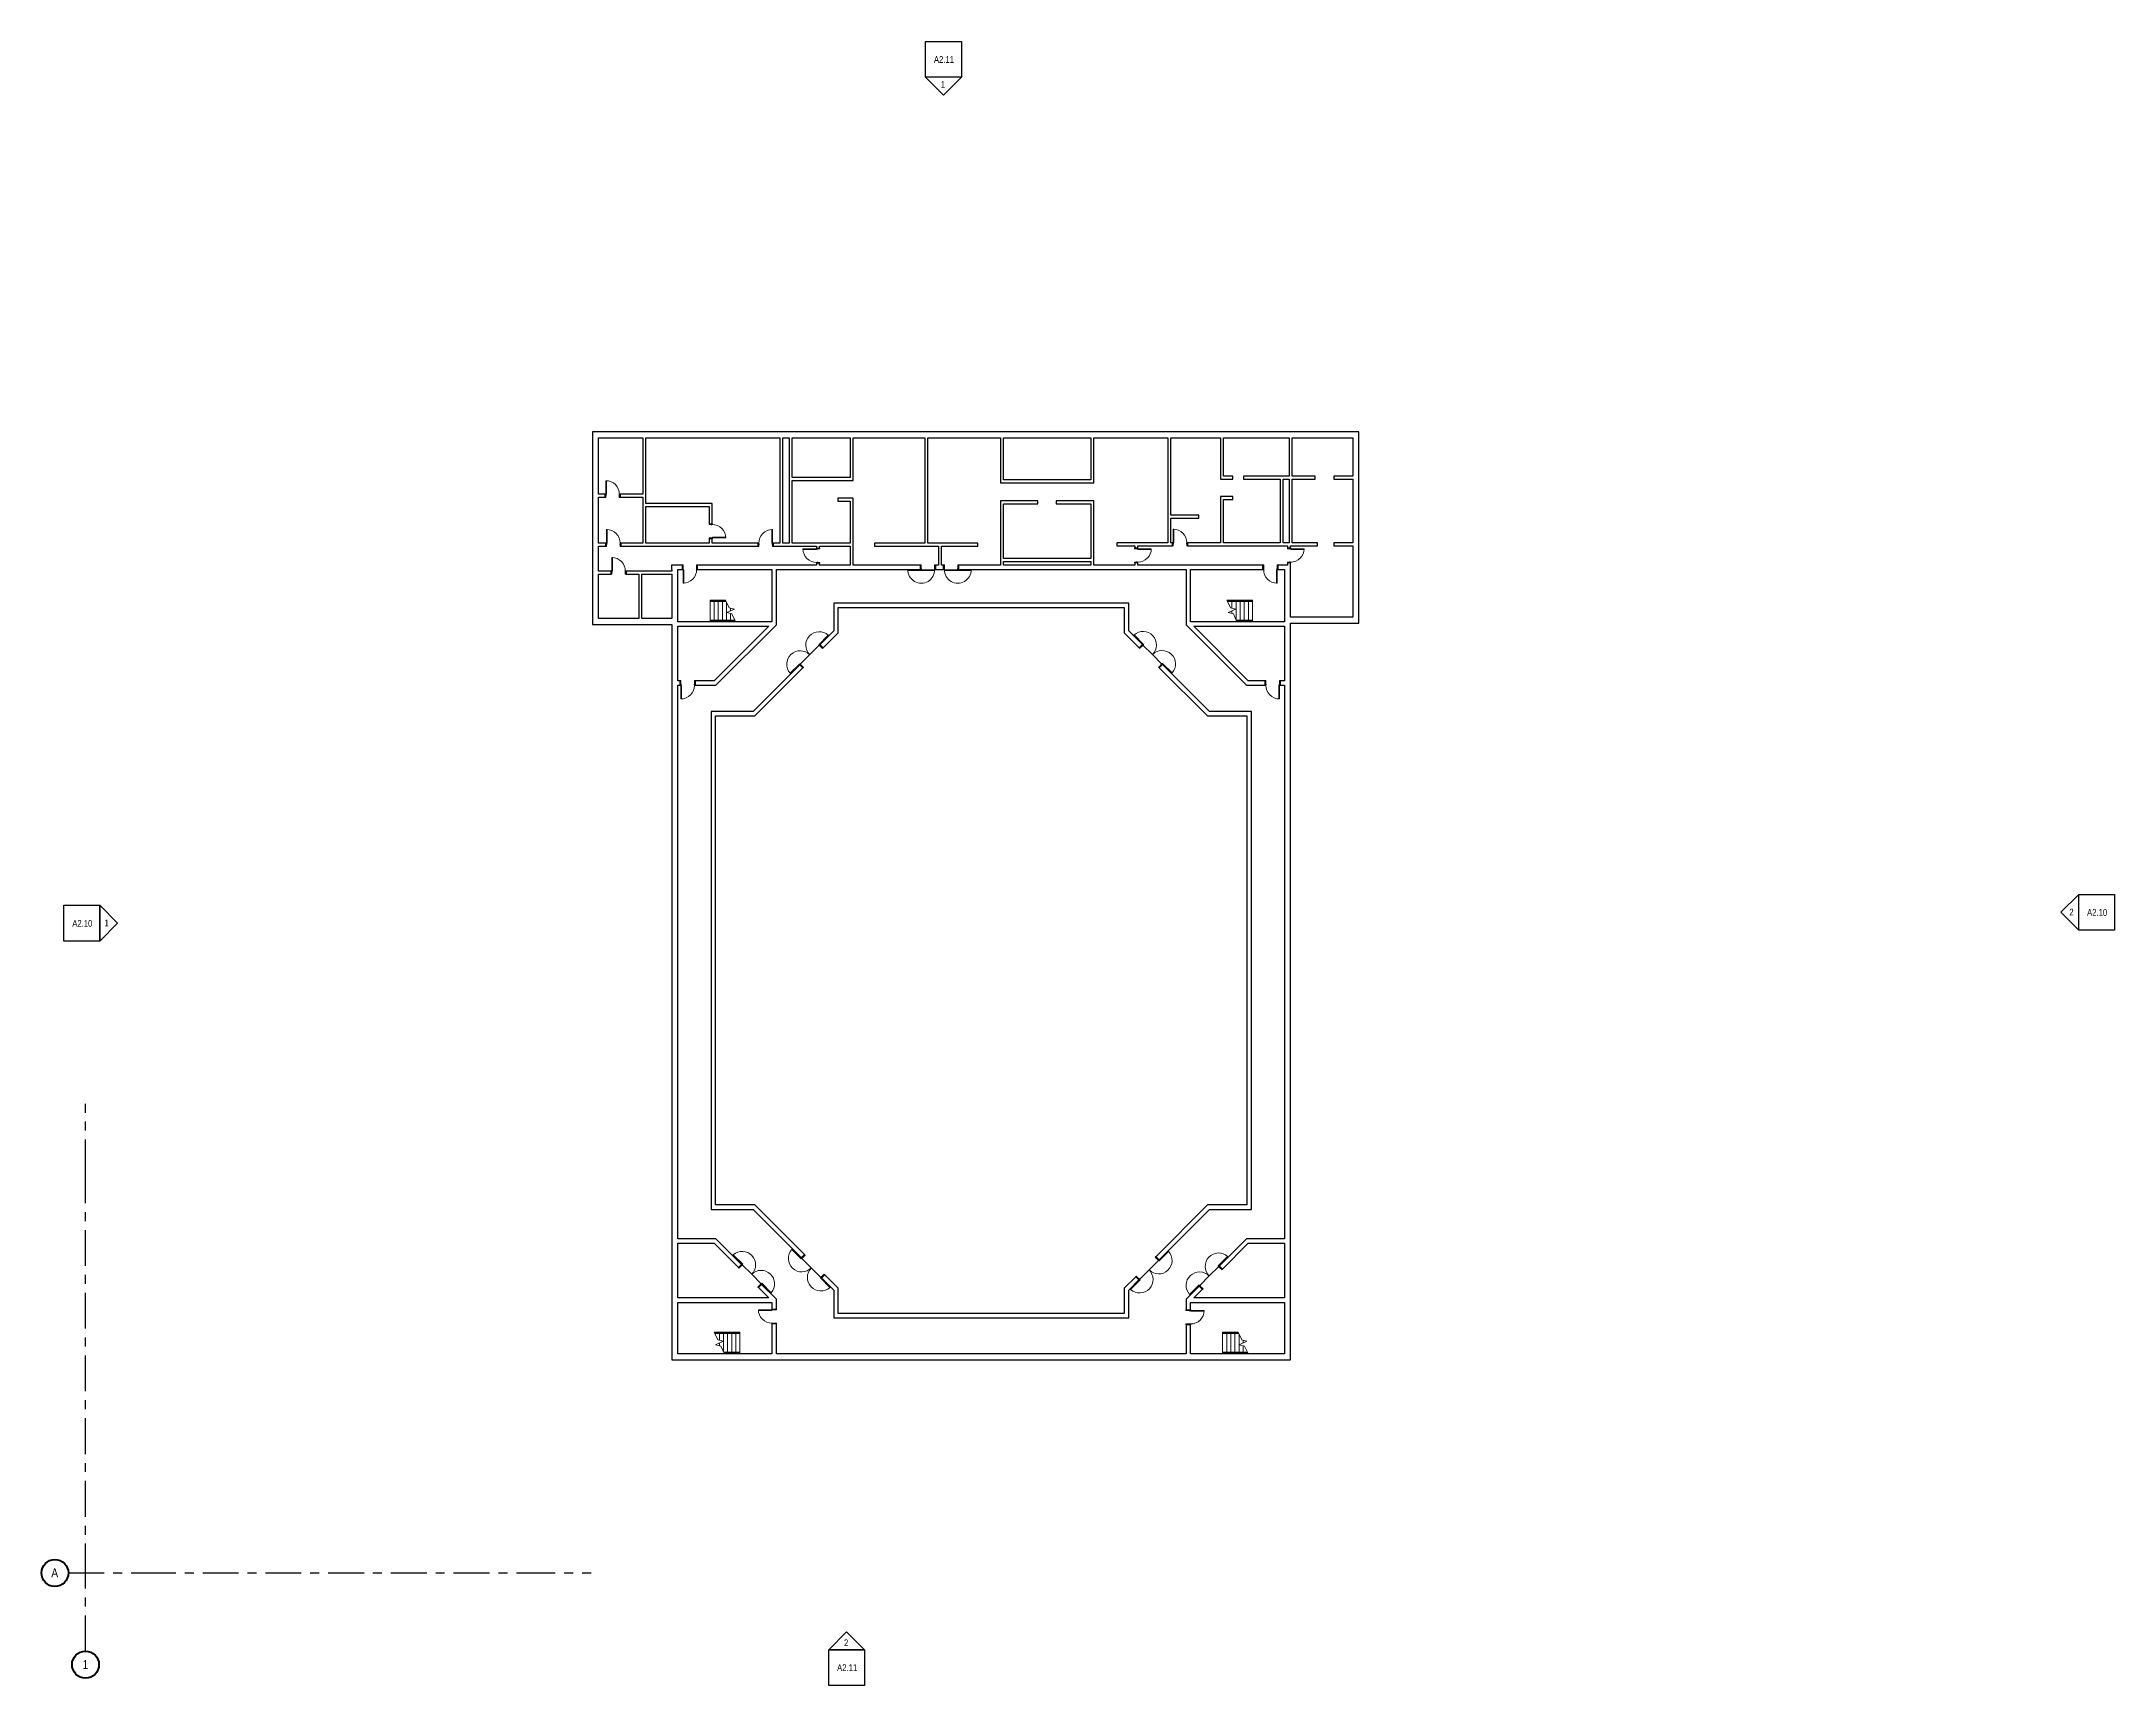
# Model space of a CAD drawing. Header units: inches. Extents: x -2612 to 2941, y -1924 to 2480.
import ezdxf

# ---------------------------------------------------------------- set-up
doc = ezdxf.new("R2010")
doc.units = ezdxf.units.IN
doc.header["$MEASUREMENT"] = 0
doc.linetypes.add('Grid Line', pattern=[168, 96, -24, 24, -24])
for name, color, linetype, lineweight in [('A-DOOR', 31, 'Continuous', 9), ('A-DOOR-FRAM', 31, 'Continuous', 15), ('A-FLOR-HRAL', 11, 'Continuous', 9), ('A-WALL', 113, 'Continuous', 9), ('G-ANNO-SYMB', 111, 'Continuous', 9), ('S-GRID', 1, 'Continuous', 9), ('S-GRID-IDEN', 1, 'Continuous', 50), ('S-STRS', 31, 'Continuous', 9), ('S-STRS-MBND', 31, 'Continuous', 9)]:
    doc.layers.add(name, color=color, linetype=linetype, lineweight=lineweight)
doc.styles.add('Arial Narrow', font='ARIALN.TTF', dxfattribs={"height": 18})
doc.styles.add('Arial Narrow_1', font='ARIALN.TTF', dxfattribs={"height": 24})

# ---------------------------------------------------------------- blocks, each defined once
blk = doc.blocks.new('Door-Single_CE_ - HM Door-2_ HM Frame-5129041-BASEMENT - Map Export')
at = {"layer": 'A-DOOR'}
for p, q in [((18, 42.5), (16.25, 42.5)), ((16.25, 42.5), (16.25, 6.5)), ((16.25, 6.5), (18, 6.5)), ((18, 6.5), (18, 42.5))]:
    blk.add_line(p, q, dxfattribs=at)
at = {"layer": 'A-DOOR', "lineweight": 15}
for p, q in [((18, 42.5), (16.25, 42.5)), ((16.25, 42.5), (16.25, 6.5)), ((18, 6.5), (16.25, 6.5)), ((18, 6.5), (18, 42.5))]:
    blk.add_line(p, q, dxfattribs=at)
at = {"layer": 'A-DOOR'}
blk.add_arc((18, 6.5), 36, 90, 180.5, dxfattribs=at)
blk.add_arc((18, 6.5), 36, 90, 180.5, dxfattribs=at)
blk.add_arc((18, 6.5), 36, 90, 180.5, dxfattribs=at)
blk.add_arc((18, 6.5), 36, 90, 180.5, dxfattribs=at)
at = {"layer": 'A-DOOR-FRAM'}
for p, q in [((-18, 6.5), (-20, 6.5)), ((-20, 6.5), (-20, -6.5)), ((-18, 4.75), (-18, 6.5)), ((-17.5, 4.75), (-18, 4.75)), ((-18, -6.5), (-18, 2.75)), ((-18, 2.75), (-17.5, 2.75)), ((-17.5, 2.75), (-17.5, 4.75)), ((18, 4.75), (17.5, 4.75)), ((17.5, 4.75), (17.5, 2.75)), ((17.5, 2.75), (18, 2.75)), ((20, 6.5), (18, 6.5)), ((18, 6.5), (18, 4.75)), ((18, 2.75), (18, -6.5)), ((20, -6.5), (20, 6.5)), ((-20, -6.5), (-18, -6.5)), ((18, -6.5), (20, -6.5))]:
    blk.add_line(p, q, dxfattribs=at)
blk = doc.blocks.new('Door-Double-Lite_CE_ - WD Door-2_ HM Frame-LG Lite-5129081-BASEMENT - Map Export')
at = {"layer": 'A-DOOR'}
for p, q in [((-36, 8.3), (-72, 8.3)), ((-72, 8.3), (-72, 6.5)), ((-72, 6.5), (-36, 6.5)), ((-36, 6.5), (-36, 8.3)), ((-36, 6.2), (0, 6.5)), ((-35.7, 6.5), (-34.3, 6.5)), ((36, 6.2), (0, 6.5)), ((35.7, 6.5), (34.2, 6.5)), ((72, 8.3), (36, 8.3)), ((36, 8.3), (36, 6.5)), ((36, 6.5), (72, 6.5)), ((72, 6.5), (72, 8.3))]:
    blk.add_line(p, q, dxfattribs=at)
for centre, start, end in [((-36, 6.5), 359.5, 177.2101), ((36, 6.5), 2.8033, 180.5), ((-36, 6.5), 359.5, 0), ((36, 6.5), 180, 180.5)]:
    blk.add_arc(centre, 36, start, end, dxfattribs=at)
at = {"layer": 'A-DOOR-FRAM'}
for p, q in [((-38, 6.5), (-38, -6.5)), ((-36, 4.8), (-36, 6.5)), ((-35.5, 4.8), (-36, 4.8)), ((-36, -6.5), (-36, 2.8)), ((-36, 2.8), (-35.5, 2.8)), ((-35.5, 2.8), (-35.5, 4.8)), ((36, 4.8), (35.5, 4.8)), ((35.5, 4.8), (35.5, 2.8)), ((35.5, 2.8), (36, 2.8)), ((36, 6.5), (36, 4.8)), ((36, 2.8), (36, -6.5)), ((38, -6.5), (38, 6.5)), ((-38, -6.5), (-36, -6.5)), ((36, -6.5), (38, -6.5))]:
    blk.add_line(p, q, dxfattribs=at)
blk = doc.blocks.new('Door-Single_CE_ - HM Door-2_ HM Frame-5129234-BASEMENT - Map Export')
at = {"layer": 'A-DOOR'}
for p, q in [((16.25, -42.5), (16.25, -6.5)), ((16.25, -6.5), (18, -6.5)), ((18, -42.5), (16.25, -42.5)), ((18, -6.5), (18, -42.5))]:
    blk.add_line(p, q, dxfattribs=at)
at = {"layer": 'A-DOOR', "lineweight": 15}
for p, q in [((16.25, -42.5), (16.25, -6.5)), ((18, -6.5), (16.25, -6.5)), ((18, -42.5), (16.25, -42.5)), ((18, -6.5), (18, -42.5))]:
    blk.add_line(p, q, dxfattribs=at)
at = {"layer": 'A-DOOR'}
blk.add_arc((18, -6.5), 36, 179.5, 270, dxfattribs=at)
blk.add_arc((18, -6.5), 36, 179.5, 270, dxfattribs=at)
blk.add_arc((18, -6.5), 36, 179.5, 270, dxfattribs=at)
blk.add_arc((18, -6.5), 36, 179.5, 270, dxfattribs=at)
at = {"layer": 'A-DOOR-FRAM'}
for p, q in [((-20, 6.5), (-18, 6.5)), ((-20, -6.5), (-20, 6.5)), ((-18, 6.5), (-18, -2.75)), ((18, 6.5), (20, 6.5)), ((18, -2.75), (18, 6.5)), ((20, 6.5), (20, -6.5)), ((-18, -6.5), (-20, -6.5)), ((-18, -2.75), (-17.5, -2.75)), ((-18, -4.75), (-18, -6.5)), ((-17.5, -4.75), (-18, -4.75)), ((-17.5, -2.75), (-17.5, -4.75)), ((17.5, -2.75), (18, -2.75)), ((17.5, -4.75), (17.5, -2.75)), ((18, -4.75), (17.5, -4.75)), ((18, -6.5), (18, -4.75)), ((20, -6.5), (18, -6.5))]:
    blk.add_line(p, q, dxfattribs=at)
blk = doc.blocks.new('Door-Single_CE_ - HM Door-2_ HM Frame-5129900-BASEMENT - Map Export')
at = {"layer": 'A-DOOR'}
for p, q in [((16.25, -40.5), (16.25, -4.5)), ((16.25, -4.5), (18, -4.5)), ((18, -40.5), (16.25, -40.5)), ((18, -4.5), (18, -40.5))]:
    blk.add_line(p, q, dxfattribs=at)
at = {"layer": 'A-DOOR', "lineweight": 15}
for p, q in [((16.25, -40.5), (16.25, -4.5)), ((18, -4.5), (16.25, -4.5)), ((18, -40.5), (16.25, -40.5)), ((18, -4.5), (18, -40.5))]:
    blk.add_line(p, q, dxfattribs=at)
at = {"layer": 'A-DOOR'}
blk.add_arc((18, -4.5), 36, 179.5, 270, dxfattribs=at)
blk.add_arc((18, -4.5), 36, 179.5, 270, dxfattribs=at)
blk.add_arc((18, -4.5), 36, 179.5, 270, dxfattribs=at)
blk.add_arc((18, -4.5), 36, 179.5, 270, dxfattribs=at)
at = {"layer": 'A-DOOR-FRAM'}
for p, q in [((-20, 4.5), (-18, 4.5)), ((-20, -4.5), (-20, 4.5)), ((-18, 4.5), (-18, -0.75)), ((18, 4.5), (20, 4.5)), ((18, -0.75), (18, 4.5)), ((20, 4.5), (20, -4.5)), ((-18, -4.5), (-20, -4.5)), ((-18, -0.75), (-17.5, -0.75)), ((-18, -2.75), (-18, -4.5)), ((-17.5, -2.75), (-18, -2.75)), ((-17.5, -0.75), (-17.5, -2.75)), ((17.5, -0.75), (18, -0.75)), ((17.5, -2.75), (17.5, -0.75)), ((18, -2.75), (17.5, -2.75)), ((18, -4.5), (18, -2.75)), ((20, -4.5), (18, -4.5))]:
    blk.add_line(p, q, dxfattribs=at)
blk = doc.blocks.new('Door-Single_CE_ - HM Door-2_ HM Frame-5130600-BASEMENT - Map Export')
at = {"layer": 'A-DOOR', "lineweight": 15}
for p, q in [((-18, -6.5), (-18, -8.25)), ((18, -6.5), (-18, -6.5)), ((-18, -8.25), (18, -8.25)), ((18, -6.5), (18, -8.25))]:
    blk.add_line(p, q, dxfattribs=at)
at = {"layer": 'A-DOOR'}
for p, q in [((18, -6.5), (54, -6.5)), ((18, -8.25), (18, -6.5)), ((54, -8.25), (18, -8.25)), ((54, -6.5), (54, -8.25))]:
    blk.add_line(p, q, dxfattribs=at)
for end in [360, 360, 180, 180]:
    blk.add_arc((18, -6.5), 36, 179.5, end, dxfattribs=at)
at = {"layer": 'A-DOOR-FRAM'}
for p, q in [((-20, 6.5), (-18, 6.5)), ((-20, -6.5), (-20, 6.5)), ((-18, 6.5), (-18, -2.75)), ((18, 6.5), (20, 6.5)), ((18, -2.75), (18, 6.5)), ((20, 6.5), (20, -6.5)), ((-18, -6.5), (-20, -6.5)), ((-18, -2.75), (-17.5, -2.75)), ((-18, -4.75), (-18, -6.5)), ((-17.5, -4.75), (-18, -4.75)), ((-17.5, -2.75), (-17.5, -4.75)), ((17.5, -2.75), (18, -2.75)), ((17.5, -4.75), (17.5, -2.75)), ((18, -4.75), (17.5, -4.75)), ((18, -6.5), (18, -4.75)), ((20, -6.5), (18, -6.5))]:
    blk.add_line(p, q, dxfattribs=at)
blk = doc.blocks.new('Door-Single_CE_ - HM Door-2_ HM Frame-5130704-BASEMENT - Map Export')
at = {"layer": 'A-DOOR', "lineweight": 15}
for p, q in [((-18, 6.5), (-18, 8.25)), ((-18, 8.25), (18, 8.25)), ((18, 6.5), (-18, 6.5)), ((18, 6.5), (18, 8.25))]:
    blk.add_line(p, q, dxfattribs=at)
at = {"layer": 'A-DOOR'}
for p, q in [((54, 8.25), (18, 8.25)), ((18, 8.25), (18, 6.5)), ((18, 6.5), (54, 6.5)), ((54, 6.5), (54, 8.25))]:
    blk.add_line(p, q, dxfattribs=at)
for start in [0, 0, 180, 180]:
    blk.add_arc((18, 6.5), 36, start, 180.5, dxfattribs=at)
at = {"layer": 'A-DOOR-FRAM'}
for p, q in [((-18, 6.5), (-20, 6.5)), ((-20, 6.5), (-20, -6.5)), ((-18, 4.75), (-18, 6.5)), ((-17.5, 4.75), (-18, 4.75)), ((-18, -6.5), (-18, 2.75)), ((-18, 2.75), (-17.5, 2.75)), ((-17.5, 2.75), (-17.5, 4.75)), ((18, 4.75), (17.5, 4.75)), ((17.5, 4.75), (17.5, 2.75)), ((17.5, 2.75), (18, 2.75)), ((20, 6.5), (18, 6.5)), ((18, 6.5), (18, 4.75)), ((18, 2.75), (18, -6.5)), ((20, -6.5), (20, 6.5)), ((-20, -6.5), (-18, -6.5)), ((18, -6.5), (20, -6.5))]:
    blk.add_line(p, q, dxfattribs=at)
blk = doc.blocks.new('Door-Single_CE_ - HM Door-2_ HM Frame-5130917-BASEMENT - Map Export')
at = {"layer": 'A-DOOR'}
for p, q in [((18, 40.5), (16.25, 40.5)), ((16.25, 40.5), (16.25, 4.5)), ((16.25, 4.5), (18, 4.5)), ((18, 4.5), (18, 40.5))]:
    blk.add_line(p, q, dxfattribs=at)
at = {"layer": 'A-DOOR', "lineweight": 15}
for p, q in [((18, 40.5), (16.25, 40.5)), ((16.25, 40.5), (16.25, 4.5)), ((18, 4.5), (16.25, 4.5)), ((18, 4.5), (18, 40.5))]:
    blk.add_line(p, q, dxfattribs=at)
at = {"layer": 'A-DOOR'}
blk.add_arc((18, 4.5), 36, 90, 180.5, dxfattribs=at)
blk.add_arc((18, 4.5), 36, 90, 180.5, dxfattribs=at)
blk.add_arc((18, 4.5), 36, 90, 180.5, dxfattribs=at)
blk.add_arc((18, 4.5), 36, 90, 180.5, dxfattribs=at)
at = {"layer": 'A-DOOR-FRAM'}
for p, q in [((-18, 4.5), (-20, 4.5)), ((-20, 4.5), (-20, -4.5)), ((-18, 2.75), (-18, 4.5)), ((-17.5, 2.75), (-18, 2.75)), ((-18, -4.5), (-18, 0.75)), ((-18, 0.75), (-17.5, 0.75)), ((-17.5, 0.75), (-17.5, 2.75)), ((18, 2.75), (17.5, 2.75)), ((17.5, 2.75), (17.5, 0.75)), ((17.5, 0.75), (18, 0.75)), ((20, 4.5), (18, 4.5)), ((18, 4.5), (18, 2.75)), ((18, 0.75), (18, -4.5)), ((20, -4.5), (20, 4.5)), ((-20, -4.5), (-18, -4.5)), ((18, -4.5), (20, -4.5))]:
    blk.add_line(p, q, dxfattribs=at)
blk = doc.blocks.new('Railing - Railing-5146886-BASEMENT - Map Export')
at = {"layer": 'A-FLOR-HRAL'}
for p, q in [((564.1, 981.8), (565, 979.8)), ((631.7, 981.8), (564.1, 981.8)), ((631.7, 979.8), (565, 979.8)), ((631.7, 981.8), (631.7, 979.8))]:
    blk.add_line(p, q, dxfattribs=at)
blk = doc.blocks.new('Railing - Railing-5146890-BASEMENT - Map Export')
at = {"layer": 'A-FLOR-HRAL'}
for p, q in [((588.3, 929.8), (589.3, 927.8)), ((631.7, 929.8), (588.3, 929.8)), ((631.7, 927.8), (589.3, 927.8)), ((631.7, 929.8), (631.7, 927.8))]:
    blk.add_line(p, q, dxfattribs=at)
blk = doc.blocks.new('Railing - Railing-5146981-BASEMENT - Map Export')
at = {"layer": 'A-FLOR-HRAL'}
for p, q in [((-821.3, 981.8), (-778.9, 981.8)), ((-821.3, 979.8), (-821.3, 981.8)), ((-821.3, 979.8), (-778, 979.8)), ((-778, 979.8), (-778.9, 981.8))]:
    blk.add_line(p, q, dxfattribs=at)
blk = doc.blocks.new('Railing - Railing-5146985-BASEMENT - Map Export')
at = {"layer": 'A-FLOR-HRAL'}
for p, q in [((-821.3, 929.8), (-754.7, 929.8)), ((-821.3, 927.8), (-821.3, 929.8)), ((-821.3, 927.8), (-753.7, 927.8)), ((-753.7, 927.8), (-754.7, 929.8))]:
    blk.add_line(p, q, dxfattribs=at)
blk = doc.blocks.new('Railing - Railing-5147095-BASEMENT - Map Export')
at = {"layer": 'A-FLOR-HRAL'}
for p, q in [((551.7, -979.2), (594.1, -979.2)), ((551.7, -981.2), (551.7, -979.2)), ((551.7, -981.2), (595, -981.2)), ((595, -981.2), (594.1, -979.2))]:
    blk.add_line(p, q, dxfattribs=at)
blk = doc.blocks.new('Railing - Railing-5147099-BASEMENT - Map Export')
at = {"layer": 'A-FLOR-HRAL'}
for p, q in [((551.7, -1031.2), (618.3, -1031.2)), ((551.7, -1033.2), (551.7, -1031.2)), ((551.7, -1033.2), (619.3, -1033.2)), ((619.3, -1033.2), (618.3, -1031.2))]:
    blk.add_line(p, q, dxfattribs=at)
blk = doc.blocks.new('Railing - Railing-5147233-BASEMENT - Map Export')
at = {"layer": 'A-FLOR-HRAL'}
for p, q in [((-784.7, -1031.2), (-783.7, -1033.2)), ((-741.3, -1031.2), (-784.7, -1031.2)), ((-741.3, -1033.2), (-783.7, -1033.2)), ((-741.3, -1031.2), (-741.3, -1033.2))]:
    blk.add_line(p, q, dxfattribs=at)
blk = doc.blocks.new('Railing - Railing-5147237-BASEMENT - Map Export')
at = {"layer": 'A-FLOR-HRAL'}
for p, q in [((-808.9, -979.2), (-808, -981.2)), ((-741.3, -979.2), (-808.9, -979.2)), ((-741.3, -981.2), (-808, -981.2)), ((-741.3, -979.2), (-741.3, -981.2))]:
    blk.add_line(p, q, dxfattribs=at)
blk = doc.blocks.new('Elevation - Detail Number_CE_-134675-BASEMENT - Map Export')
at = {"layer": 'G-ANNO-SYMB', "lineweight": 25}
for p, q in [((-0.25, -0.25), (-0.25, 0.25)), ((-0.25, 0.25), (0.25, 0.25)), ((0.25, 0.25), (0.25, -0.25)), ((0.25, -0.25), (-0.25, -0.25))]:
    blk.add_line(p, q, dxfattribs=at)
blk = doc.blocks.new('Elevation - Detail Number_CE_-46063-BASEMENT - Map Export')
at = {"layer": 'G-ANNO-SYMB', "lineweight": 25}
for p, q in [((0, 0.25), (-0.25, 0)), ((0.25, 0), (0, 0.25)), ((-0.25, 0), (0.25, 0))]:
    blk.add_line(p, q, dxfattribs=at)
blk = doc.blocks.new('Grid - Grid Head-Circle_CE_-46466-BASEMENT - Map Export')
at = {"layer": 'S-GRID-IDEN'}
blk.add_circle((0, 0), 0.188, dxfattribs=at)

msp = doc.modelspace()

# ---------------------------------------------------------------- linework, layer by layer
at = {"layer": 'A-WALL', "color": 7, "lineweight": 25}
for p, q in [((-1136.3, 1434.4), (-1136.3, 918.4)), ((916.8, 1434.4), (-1136.3, 1434.4)), ((-1120.3, 1267), (-1120.3, 1418.4)), ((-1120.3, 1418.4), (-1001.3, 1418.4)), ((-1001.3, 1418.4), (-1001.3, 1267)), ((-993.3, 1242), (-993.3, 1418.4)), ((-993.3, 1418.4), (-634.3, 1418.4)), ((-634.3, 1418.4), (-634.3, 1136)), ((-626.3, 1136), (-626.3, 1418.4)), ((-626.3, 1418.4), (-609.3, 1418.4)), ((-609.3, 1418.4), (-609.3, 1136)), ((-601.3, 1312.4), (-601.3, 1418.4)), ((-601.3, 1418.4), (-445.8, 1418.4)), ((-445.8, 1418.4), (-445.8, 1312.4)), ((-437.8, 1304.4), (-437.8, 1418.4)), ((-437.8, 1418.4), (-246.3, 1418.4)), ((-246.3, 1418.4), (-246.3, 1136)), ((-238.3, 1136), (-238.3, 1418.4)), ((-238.3, 1418.4), (-43.6, 1418.4)), ((-43.6, 1418.4), (-43.6, 1297.4)), ((-35.6, 1305.4), (-35.6, 1418.4)), ((-35.6, 1418.4), (198.9, 1418.4)), ((198.9, 1418.4), (198.9, 1305.4)), ((206.9, 1297.4), (206.9, 1418.4)), ((206.9, 1418.4), (404.7, 1418.4)), ((404.7, 1418.4), (404.7, 1137.3)), ((412.7, 1211.3), (412.7, 1418.4)), ((412.7, 1418.4), (545.7, 1418.4)), ((545.7, 1418.4), (545.7, 1307.3)), ((553.7, 1315.3), (553.7, 1418.4)), ((553.7, 1418.4), (729.7, 1418.4)), ((729.7, 1418.4), (729.7, 1315.3)), ((737.7, 1315.3), (737.7, 1418.4)), ((737.7, 1418.4), (900.8, 1418.4)), ((900.8, 1418.4), (900.8, 1315.3)), ((916.8, 922), (916.8, 1434.4)), ((-445.8, 1312.4), (-601.3, 1312.4)), ((-601.3, 1136), (-601.3, 1304.4)), ((-601.3, 1304.4), (-437.8, 1304.4)), ((-43.6, 1297.4), (206.9, 1297.4)), ((198.9, 1305.4), (-35.6, 1305.4)), ((545.7, 1307.3), (578.7, 1307.3)), ((578.7, 1315.3), (553.7, 1315.3)), ((578.7, 1307.3), (578.7, 1315.3)), ((729.7, 1315.3), (607.7, 1315.3)), ((607.7, 1315.3), (607.7, 1307.3)), ((607.7, 1307.3), (705.7, 1307.3)), ((705.7, 1307.3), (705.7, 1137.3)), ((713.7, 1137.3), (713.7, 1307.3)), ((713.7, 1307.3), (729.7, 1307.3)), ((729.7, 1307.3), (729.7, 1137.3)), ((799.7, 1315.3), (737.7, 1315.3)), ((737.7, 1137.3), (737.7, 1307.3)), ((737.7, 1307.3), (799.7, 1307.3)), ((799.7, 1307.3), (799.7, 1315.3)), ((900.8, 1315.3), (849.8, 1315.3)), ((849.8, 1315.3), (849.8, 1307.3)), ((849.8, 1307.3), (900.8, 1307.3)), ((900.8, 1307.3), (900.8, 1137.3)), ((-1102.3, 1267), (-1120.3, 1267)), ((-1120.3, 1136), (-1120.3, 1259)), ((-1120.3, 1259), (-1102.3, 1259)), ((-1102.3, 1259), (-1102.3, 1267)), ((-1001.3, 1267), (-1062.3, 1267)), ((-1062.3, 1267), (-1062.3, 1259)), ((-1062.3, 1259), (-1001.3, 1259)), ((-1001.3, 1259), (-1001.3, 1136)), ((-815.3, 1242), (-993.3, 1242)), ((-993.3, 1136), (-993.3, 1234)), ((-993.3, 1234), (-823.3, 1234)), ((-823.3, 1234), (-823.3, 1188)), ((-815.3, 1188), (-815.3, 1242)), ((-437.8, 1256.4), (-478.8, 1256.4)), ((-478.8, 1256.4), (-478.8, 1248.4)), ((-478.8, 1248.4), (-445.8, 1248.4)), ((-445.8, 1248.4), (-445.8, 1136)), ((-437.8, 1077.4), (-437.8, 1256.4)), ((-43.6, 1249.4), (-43.6, 1077.4)), ((56.4, 1249.4), (-43.6, 1249.4)), ((-35.6, 1095.4), (-35.6, 1241.4)), ((-35.6, 1241.4), (56.4, 1241.4)), ((56.4, 1241.4), (56.4, 1249.4)), ((206.9, 1249.4), (105.9, 1249.4)), ((105.9, 1249.4), (105.9, 1241.4)), ((105.9, 1241.4), (198.9, 1241.4)), ((198.9, 1241.4), (198.9, 1095.4)), ((206.9, 1077.4), (206.9, 1249.4)), ((545.7, 1261.3), (545.7, 1137.3)), ((578.7, 1261.3), (545.7, 1261.3)), ((553.7, 1137.3), (553.7, 1253.3)), ((553.7, 1253.3), (578.7, 1253.3)), ((578.7, 1253.3), (578.7, 1261.3)), ((-823.3, 1188), (-815.3, 1188)), ((487.7, 1211.3), (412.7, 1211.3)), ((412.7, 1137.3), (412.7, 1203.3)), ((412.7, 1203.3), (487.7, 1203.3)), ((487.7, 1203.3), (487.7, 1211.3)), ((-1100.3, 1136), (-1120.3, 1136)), ((-1120.3, 1128), (-1100.3, 1128)), ((-1120.3, 1061.4), (-1120.3, 1128)), ((-1100.3, 1128), (-1100.3, 1136)), ((-1001.3, 1136), (-1060.3, 1136)), ((-1060.3, 1136), (-1060.3, 1128)), ((-1060.3, 1128), (-692.3, 1128)), ((-823.3, 1136), (-993.3, 1136)), ((-823.3, 1148), (-823.3, 1136)), ((-815.3, 1148), (-823.3, 1148)), ((-815.3, 1136), (-815.3, 1148)), ((-692.3, 1136), (-815.3, 1136)), ((-692.3, 1128), (-692.3, 1136)), ((-634.3, 1136), (-652.3, 1136)), ((-652.3, 1136), (-652.3, 1128)), ((-652.3, 1128), (-535.8, 1128)), ((-609.3, 1136), (-626.3, 1136)), ((-445.8, 1136), (-601.3, 1136)), ((-535.8, 1128), (-535.8, 1122.7)), ((-535.8, 1122.7), (-527.8, 1122.7)), ((-527.8, 1128), (-445.8, 1128)), ((-527.8, 1122.7), (-527.8, 1128)), ((-445.8, 1128), (-445.8, 1077.4)), ((-246.3, 1136), (-380.3, 1136)), ((-380.3, 1136), (-380.3, 1128)), ((-380.3, 1128), (-209.3, 1128)), ((-104.3, 1136), (-238.3, 1136)), ((-209.3, 1128), (-209.3, 1077.4)), ((-201.3, 1128), (-104.3, 1128)), ((-201.3, 1077.4), (-201.3, 1128)), ((-104.3, 1128), (-104.3, 1136)), ((404.7, 1137.3), (268.5, 1137.3)), ((268.5, 1137.3), (268.5, 1129.3)), ((268.5, 1129.3), (316.2, 1129.3)), ((316.2, 1129.3), (316.2, 1123.3)), ((316.2, 1123.3), (324.2, 1123.3)), ((324.2, 1129.3), (417.7, 1129.3)), ((324.2, 1123.3), (324.2, 1129.3)), ((417.7, 1137.3), (412.7, 1137.3)), ((417.7, 1129.3), (417.7, 1137.3)), ((545.7, 1137.3), (457.7, 1137.3)), ((457.7, 1137.3), (457.7, 1129.3)), ((457.7, 1129.3), (725.7, 1129.3)), ((705.7, 1137.3), (553.7, 1137.3)), ((729.7, 1137.3), (713.7, 1137.3)), ((725.7, 1129.3), (725.7, 1123.3)), ((725.7, 1123.3), (733.7, 1123.3)), ((733.7, 1129.3), (805.7, 1129.3)), ((733.7, 1123.3), (733.7, 1129.3)), ((805.7, 1137.3), (737.7, 1137.3)), ((805.7, 1129.3), (805.7, 1137.3)), ((900.8, 1137.3), (849.8, 1137.3)), ((849.8, 1137.3), (849.8, 1129.3)), ((849.8, 1129.3), (900.8, 1129.3)), ((900.8, 1129.3), (900.8, 938)), ((-1086.3, 1061.4), (-1120.3, 1061.4)), ((-1086.3, 1053.4), (-1086.3, 1061.4)), ((-923.3, 1061.4), (-1046.3, 1061.4)), ((-1046.3, 1061.4), (-1046.3, 1053.4)), ((-895.3, 1077.4), (-924.3, 1077.4)), ((-924.3, 1077.4), (-924.3, 1065.4)), ((-924.3, 1065.4), (-923.3, 1065.4)), ((-923.3, 1065.4), (-923.3, 1061.4)), ((-907.3, 925.8), (-907.3, 1065.4)), ((-907.3, 1065.4), (-895.3, 1065.4)), ((-895.3, 1065.4), (-895.3, 1077.4)), ((-535.8, 1077.4), (-855.3, 1077.4)), ((-855.3, 1077.4), (-855.3, 1065.4)), ((-855.3, 1065.4), (-655.3, 1065.4)), ((-655.3, 1065.4), (-655.3, 925.8)), ((-643.3, 1065.4), (-257.6, 1065.4)), ((-643.3, 917.3), (-643.3, 1065.4)), ((-535.8, 1082.7), (-535.8, 1077.4)), ((-527.8, 1082.7), (-535.8, 1082.7)), ((-527.8, 1077.4), (-527.8, 1082.7)), ((-445.8, 1077.4), (-527.8, 1077.4)), ((-257.6, 1077.4), (-437.8, 1077.4)), ((-257.6, 1065.4), (-257.6, 1077.4)), ((-209.3, 1077.4), (-217.6, 1077.4)), ((-217.6, 1077.4), (-217.6, 1065.4)), ((-217.6, 1065.4), (-195.6, 1065.4)), ((-195.6, 1077.4), (-201.3, 1077.4)), ((-195.6, 1065.4), (-195.6, 1077.4)), ((-43.6, 1077.4), (-155.6, 1077.4)), ((-155.6, 1077.4), (-155.6, 1065.4)), ((-155.6, 1065.4), (453.7, 1065.4)), ((198.9, 1095.4), (-35.6, 1095.4)), ((-35.6, 1077.4), (-35.6, 1087.4)), ((-35.6, 1087.4), (198.9, 1087.4)), ((198.9, 1077.4), (-35.6, 1077.4)), ((198.9, 1087.4), (198.9, 1077.4)), ((316.2, 1077.4), (206.9, 1077.4)), ((316.2, 1083.3), (316.2, 1077.4)), ((324.2, 1083.3), (316.2, 1083.3)), ((324.2, 1077.4), (324.2, 1083.3)), ((659.7, 1077.4), (324.2, 1077.4)), ((453.7, 1065.4), (453.7, 917.3)), ((465.7, 1065.4), (659.7, 1065.4)), ((465.7, 925.8), (465.7, 1065.4)), ((659.7, 1065.4), (659.7, 1077.4)), ((725.7, 1077.4), (699.7, 1077.4)), ((699.7, 1077.4), (699.7, 1065.4)), ((699.7, 1065.4), (717.7, 1065.4)), ((717.7, 1065.4), (717.7, 925.8)), ((733.7, 1083.3), (725.7, 1083.3)), ((725.7, 1083.3), (725.7, 1077.4)), ((733.7, 938), (733.7, 1083.3)), ((-1120.3, 1053.4), (-1086.3, 1053.4)), ((-1120.3, 934.4), (-1120.3, 1053.4)), ((-1046.3, 1053.4), (-1012.3, 1053.4)), ((-1012.3, 1053.4), (-1012.3, 934.4)), ((-1004.3, 934.4), (-1004.3, 1053.4)), ((-1004.3, 1053.4), (-923.3, 1053.4)), ((-923.3, 1053.4), (-923.3, 934.4)), ((300.2, 975.8), (-489.8, 975.8)), ((-489.8, 975.8), (-489.8, 901.3)), ((-477.8, 963.8), (288.2, 963.8)), ((-477.8, 896.3), (-477.8, 963.8)), ((288.2, 963.8), (288.2, 896.3)), ((300.2, 901.3), (300.2, 975.8)), ((-1136.3, 918.4), (-923.3, 918.4)), ((-1012.3, 934.4), (-1120.3, 934.4)), ((-923.3, 934.4), (-1004.3, 934.4)), ((-923.3, 918.4), (-923.3, -1051.2)), ((-757.8, 925.8), (-907.3, 925.8)), ((-907.3, 767.4), (-907.3, 913.8)), ((-907.3, 913.8), (-663.8, 913.8)), ((-663.8, 913.8), (-810.3, 767.4)), ((-805.3, 755.4), (-643.3, 917.3)), ((-655.3, 925.8), (-752.8, 925.8)), ((-489.8, 901.3), (-527.1, 864)), ((-518.6, 855.5), (-477.8, 896.3)), ((288.2, 896.3), (328.3, 856.2)), ((336.8, 864.6), (300.2, 901.3)), ((453.7, 917.3), (615.7, 755.4)), ((717.7, 925.8), (465.7, 925.8)), ((620.6, 767.4), (474.2, 913.8)), ((474.2, 913.8), (717.7, 913.8)), ((717.7, 913.8), (717.7, 767.4)), ((900.8, 938), (733.7, 938)), ((733.7, -1051.2), (733.7, 922)), ((733.7, 922), (916.8, 922)), ((-527.1, 864), (-518.6, 855.5)), ((328.3, 856.2), (336.8, 864.6)), ((-580.8, 810.3), (-705.9, 685.2)), ((-700.9, 673.2), (-572.3, 801.8)), ((-572.3, 801.8), (-580.8, 810.3)), ((390.6, 810.9), (382.1, 802.4)), ((382.1, 802.4), (511.3, 673.2)), ((516.2, 685.2), (390.6, 810.9)), ((-901.3, 767.4), (-907.3, 767.4)), ((-907.3, -727.2), (-907.3, 755.4)), ((-907.3, 755.4), (-901.3, 755.4)), ((-901.3, 755.4), (-901.3, 767.4)), ((-810.3, 767.4), (-861.3, 767.4)), ((-861.3, 767.4), (-861.3, 755.4)), ((-861.3, 755.4), (-805.3, 755.4)), ((615.7, 755.4), (665.7, 755.4)), ((665.7, 767.4), (620.6, 767.4)), ((665.7, 755.4), (665.7, 767.4)), ((717.7, 767.4), (705.7, 767.4)), ((705.7, 767.4), (705.7, 755.4)), ((705.7, 755.4), (717.7, 755.4)), ((717.7, 755.4), (717.7, -727.2)), ((-818.3, 685.2), (-818.3, -648.6)), ((-705.9, 685.2), (-818.3, 685.2)), ((-806.3, -636.6), (-806.3, 673.2)), ((-806.3, 673.2), (-700.9, 673.2)), ((511.3, 673.2), (616.7, 673.2)), ((628.7, 685.2), (516.2, 685.2)), ((616.7, 673.2), (616.7, -636.6)), ((628.7, -648.6), (628.7, 685.2)), ((-818.3, -648.6), (-705.9, -648.6)), ((-700.9, -636.6), (-806.3, -636.6)), ((-705.9, -648.6), (-576.5, -778)), ((-568, -769.6), (-700.9, -636.6)), ((511.3, -636.6), (372.9, -775)), ((381.4, -783.5), (516.2, -648.6)), ((616.7, -636.6), (511.3, -636.6)), ((516.2, -648.6), (628.7, -648.6)), ((-805.3, -727.2), (-907.3, -727.2)), ((-907.3, -885.7), (-907.3, -739.2)), ((-907.3, -739.2), (-810.3, -739.2)), ((-810.3, -739.2), (-745.3, -804.2)), ((-736.8, -795.7), (-805.3, -727.2)), ((-576.5, -778), (-568, -769.6)), ((372.9, -775), (381.4, -783.5)), ((615.7, -727.2), (542.7, -800.1)), ((551.2, -808.6), (620.6, -739.2)), ((717.7, -727.2), (615.7, -727.2)), ((620.6, -739.2), (717.7, -739.2)), ((717.7, -739.2), (717.7, -885.7)), ((-745.3, -804.2), (-736.8, -795.7)), ((-514.2, -823.3), (-522.7, -831.8)), ((-522.7, -831.8), (-489.8, -864.7)), ((-477.8, -859.7), (-514.2, -823.3)), ((319.1, -828.8), (288.2, -859.7)), ((327.6, -837.3), (319.1, -828.8)), ((542.7, -800.1), (551.2, -808.6)), ((-663.8, -885.7), (-907.3, -885.7)), ((-683, -849.4), (-691.5, -857.9)), ((-691.5, -857.9), (-663.8, -885.7)), ((-643.3, -889.2), (-683, -849.4)), ((-489.8, -864.7), (-489.8, -939.2)), ((-477.8, -927.2), (-477.8, -859.7)), ((288.2, -859.7), (288.2, -927.2)), ((300.2, -864.7), (327.6, -837.3)), ((300.2, -939.2), (300.2, -864.7)), ((489, -853.9), (453.7, -889.2)), ((474.2, -885.7), (497.5, -862.4)), ((717.7, -885.7), (474.2, -885.7)), ((497.5, -862.4), (489, -853.9)), ((-907.3, -1035.2), (-907.3, -897.7)), ((-907.3, -897.7), (-655.3, -897.7)), ((-655.3, -897.7), (-655.3, -915.2)), ((-655.3, -915.2), (-643.3, -915.2)), ((-643.3, -915.2), (-643.3, -889.2)), ((-489.8, -939.2), (300.2, -939.2)), ((288.2, -927.2), (-477.8, -927.2)), ((453.7, -889.2), (453.7, -917.2)), ((453.7, -917.2), (465.7, -917.2)), ((465.7, -917.2), (465.7, -897.7)), ((465.7, -897.7), (717.7, -897.7)), ((717.7, -897.7), (717.7, -1035.2)), ((-643.3, -955.2), (-655.3, -955.2)), ((-655.3, -955.2), (-655.3, -1035.2)), ((-643.3, -1035.2), (-643.3, -955.2)), ((465.7, -957.2), (453.7, -957.2)), ((453.7, -957.2), (453.7, -1035.2)), ((465.7, -1035.2), (465.7, -957.2)), ((-923.3, -1051.2), (733.7, -1051.2)), ((-655.3, -1035.2), (-907.3, -1035.2)), ((453.7, -1035.2), (-643.3, -1035.2)), ((615.2, -1035.2), (465.7, -1035.2)), ((717.7, -1035.2), (620.2, -1035.2))]:
    msp.add_line(p, q, dxfattribs=at)
at = {"layer": 'S-GRID', "linetype": 'Grid Line', "lineweight": 25}
for p, q in [((-2494.1, -557.3), (-2494.1, -365.3)), ((-2494.1, -1639.7), (-2494.1, -557.3)), ((-2348.1, -1622.1), (-1331.7, -1622.1)), ((-1331.7, -1622.1), (-1139.7, -1622.1))]:
    msp.add_line(p, q, dxfattribs=at)
at = {"layer": 'S-STRS'}
for p, q in [((-821.3, 983.8), (-821.3, 981.8)), ((-821.3, 983.8), (-779.8, 983.8)), ((-821.3, 979.8), (-821.3, 929.8)), ((-810.3, 979.8), (-810.3, 929.8)), ((-799.3, 979.8), (-799.3, 929.8)), ((-788.3, 979.8), (-788.3, 929.8)), ((-777.3, 978.4), (-777.3, 929.8)), ((-766.3, 962.1), (-766.3, 954.8)), ((-766.3, 947.6), (-766.3, 929.8)), ((631.7, 983.8), (563.2, 983.8)), ((565.7, 978.4), (565.7, 979.8)), ((576.7, 962.1), (576.7, 979.8)), ((576.7, 947.6), (576.7, 954.8)), ((587.7, 931.2), (587.7, 979.8)), ((598.7, 929.8), (598.7, 979.8)), ((609.7, 929.8), (609.7, 979.8)), ((620.7, 929.8), (620.7, 979.8)), ((631.7, 981.8), (631.7, 983.8)), ((631.7, 929.8), (631.7, 979.8)), ((-821.3, 927.8), (-821.3, 925.8)), ((-757.8, 925.8), (-752.8, 925.8)), ((-755.3, 931.2), (-755.3, 929.8)), ((631.7, 925.8), (631.7, 927.8)), ((-741.3, -977.2), (-809.8, -977.2)), ((-807.3, -982.6), (-807.3, -981.2)), ((-796.3, -999), (-796.3, -981.2)), ((-785.3, -1029.8), (-785.3, -981.2)), ((-774.3, -1031.2), (-774.3, -981.2)), ((-763.3, -1031.2), (-763.3, -981.2)), ((-752.3, -1031.2), (-752.3, -981.2)), ((-741.3, -979.2), (-741.3, -977.2)), ((-741.3, -1031.2), (-741.3, -981.2)), ((551.7, -977.2), (551.7, -979.2)), ((551.7, -977.2), (593.2, -977.2)), ((551.7, -981.2), (551.7, -1031.2)), ((562.7, -981.2), (562.7, -1031.2)), ((573.7, -981.2), (573.7, -1031.2)), ((584.7, -981.2), (584.7, -1031.2)), ((595.7, -982.6), (595.7, -1031.2)), ((606.7, -999), (606.7, -1006.2)), ((-796.3, -1013.4), (-796.3, -1006.2)), ((-741.3, -1035.2), (-741.3, -1033.2)), ((551.7, -1033.2), (551.7, -1035.2)), ((606.7, -1013.4), (606.7, -1031.2)), ((615.2, -1035.2), (620.2, -1035.2)), ((617.7, -1029.8), (617.7, -1031.2))]:
    msp.add_line(p, q, dxfattribs=at)
at = {"layer": 'S-STRS-MBND'}
for p, q in [((-770.1, 963), (-779.8, 983.8)), ((-776.5, 950.1), (-756.1, 959.6)), ((-762.5, 946.7), (-776.5, 950.1)), ((-756.1, 959.6), (-770.1, 963)), ((-754.7, 929.8), (-762.5, 946.7)), ((563.2, 983.8), (564.1, 981.8)), ((565, 979.8), (572.9, 963)), ((586.9, 959.6), (566.5, 950.1)), ((566.5, 950.1), (580.5, 946.7)), ((572.9, 963), (586.9, 959.6)), ((580.5, 946.7), (590.2, 925.8)), ((-752.8, 925.8), (-753.7, 927.8)), ((-809.8, -977.2), (-808.9, -979.2)), ((-808, -981.2), (-800.1, -998)), ((-800.1, -998), (-786.1, -1001.4)), ((602.9, -998), (593.2, -977.2)), ((616.9, -1001.4), (602.9, -998)), ((-786.1, -1001.4), (-806.5, -1011)), ((-806.5, -1011), (-792.5, -1014.4)), ((-792.5, -1014.4), (-782.8, -1035.2)), ((596.5, -1011), (616.9, -1001.4)), ((610.5, -1014.4), (596.5, -1011)), ((618.3, -1031.2), (610.5, -1014.4)), ((620.2, -1035.2), (619.3, -1033.2))]:
    msp.add_line(p, q, dxfattribs=at)

# ---------------------------------------------------------------- block references
at = {"layer": 'A-DOOR'}
for name, p, rotation in [('Door-Single_CE_ - HM Door-2_ HM Frame-5129900-BASEMENT - Map Export', (-1082.3, 1263), 180), ('Door-Single_CE_ - HM Door-2_ HM Frame-5129900-BASEMENT - Map Export', (-1080.3, 1132), 180), ('Door-Single_CE_ - HM Door-2_ HM Frame-5130917-BASEMENT - Map Export', (-819.3, 1168), 269.9999999999997), ('Door-Single_CE_ - HM Door-2_ HM Frame-5129900-BASEMENT - Map Export', (437.7, 1133.3), 180), ('Door-Single_CE_ - HM Door-2_ HM Frame-5130917-BASEMENT - Map Export', (-531.8, 1102.7), 89.99999999999974), ('Door-Single_CE_ - HM Door-2_ HM Frame-5129900-BASEMENT - Map Export', (320.2, 1103.3), 89.99999999999969), ('Door-Single_CE_ - HM Door-2_ HM Frame-5129900-BASEMENT - Map Export', (729.7, 1103.3), 89.99999999999969), ('Door-Single_CE_ - HM Door-2_ HM Frame-5129900-BASEMENT - Map Export', (-1066.3, 1057.4), 180), ('Door-Single_CE_ - HM Door-2_ HM Frame-5129041-BASEMENT - Map Export', (-875.3, 1071.4), 180), ('Door-Single_CE_ - HM Door-2_ HM Frame-5130704-BASEMENT - Map Export', (-237.6, 1071.4), 180), ('Door-Double-Lite_CE_ - WD Door-2_ HM Frame-LG Lite-5129081-BASEMENT - Map Export', (-549.7, 832.9), 44.99999999999967), ('Door-Double-Lite_CE_ - WD Door-2_ HM Frame-LG Lite-5129081-BASEMENT - Map Export', (359.5, 833.5), 314.9999999999998), ('Door-Single_CE_ - HM Door-2_ HM Frame-5129041-BASEMENT - Map Export', (-881.3, 761.4), 180), ('Door-Double-Lite_CE_ - WD Door-2_ HM Frame-LG Lite-5129081-BASEMENT - Map Export', (-714.2, -826.8), 314.9999999999997), ('Door-Double-Lite_CE_ - WD Door-2_ HM Frame-LG Lite-5129081-BASEMENT - Map Export', (-545.4, -800.7), 134.9999999999999), ('Door-Double-Lite_CE_ - WD Door-2_ HM Frame-LG Lite-5129081-BASEMENT - Map Export', (350.2, -806.1), 224.9999999999995), ('Door-Double-Lite_CE_ - WD Door-2_ HM Frame-LG Lite-5129081-BASEMENT - Map Export', (520.1, -831.2), 44.99999999999977), ('Door-Single_CE_ - HM Door-2_ HM Frame-5129041-BASEMENT - Map Export', (-649.3, -935.2), 89.99999999999974), ('Door-Single_CE_ - HM Door-2_ HM Frame-5129234-BASEMENT - Map Export', (459.7, -937.2), 89.99999999999969)]:
    msp.add_blockref(name, p, dxfattribs=dict(at, rotation=rotation))
for name, p in [('Door-Single_CE_ - HM Door-2_ HM Frame-5130917-BASEMENT - Map Export', (-672.3, 1132)), ('Door-Single_CE_ - HM Door-2_ HM Frame-5130600-BASEMENT - Map Export', (-175.6, 1071.4)), ('Door-Single_CE_ - HM Door-2_ HM Frame-5129234-BASEMENT - Map Export', (679.7, 1071.4)), ('Door-Single_CE_ - HM Door-2_ HM Frame-5129234-BASEMENT - Map Export', (685.7, 761.4))]:
    msp.add_blockref(name, p, dxfattribs=at)
at = {"layer": 'A-FLOR-HRAL'}
for name in ['Railing - Railing-5146981-BASEMENT - Map Export', 'Railing - Railing-5146886-BASEMENT - Map Export', 'Railing - Railing-5146985-BASEMENT - Map Export', 'Railing - Railing-5146890-BASEMENT - Map Export', 'Railing - Railing-5147237-BASEMENT - Map Export', 'Railing - Railing-5147095-BASEMENT - Map Export', 'Railing - Railing-5147233-BASEMENT - Map Export', 'Railing - Railing-5147099-BASEMENT - Map Export']:
    msp.add_blockref(name, (0, 0), dxfattribs=at)
at = {"layer": 'G-ANNO-SYMB', "lineweight": 25, "xscale": 191.9999999999999, "yscale": 191.9999999999999, "zscale": 191.9999999999999}
for name, p, rotation in [('Elevation - Detail Number_CE_-134675-BASEMENT - Map Export', (-196, 2431.9), 89.99999999999991), ('Elevation - Detail Number_CE_-46063-BASEMENT - Map Export', (-196, 2383.9), 180), ('Elevation - Detail Number_CE_-134675-BASEMENT - Map Export', (2892.8, 147.4), 89.99999999999969), ('Elevation - Detail Number_CE_-134675-BASEMENT - Map Export', (-2504, 118.1), 89.99999999999991), ('Elevation - Detail Number_CE_-134675-BASEMENT - Map Export', (-455.3, -1875.7), 89.99999999999966)]:
    msp.add_blockref(name, p, dxfattribs=dict(at, rotation=rotation))
at = {"layer": 'G-ANNO-SYMB', "lineweight": 25, "extrusion": (0, 0, -1), "xscale": 191.9999999999999, "yscale": 191.9999999999999, "zscale": 191.9999999999999}
msp.add_blockref('Elevation - Detail Number_CE_-46063-BASEMENT - Map Export', (455.3, -1827.7), dxfattribs=at)
at = {"layer": 'S-GRID-IDEN', "xscale": 191.9999999999999, "yscale": 191.9999999999999, "zscale": 191.9999999999999, "rotation": 269.9999999999995}
msp.add_blockref('Grid - Grid Head-Circle_CE_-46466-BASEMENT - Map Export', (-2576.1, -1622.1), dxfattribs=at)
at = {"layer": 'S-GRID-IDEN', "xscale": 191.9999999999999, "yscale": 191.9999999999999, "zscale": 191.9999999999999}
msp.add_blockref('Grid - Grid Head-Circle_CE_-46466-BASEMENT - Map Export', (-2494.1, -1867.7), dxfattribs=at)

# ---------------------------------------------------------------- next in the draw order: texts
at = {"layer": 'G-ANNO-SYMB', "char_height": 18, "attachment_point": 1, "style": 'Arial Narrow', "bg_fill": 3, "box_fill_scale": 1.25, "bg_fill_color": 9, "bg_fill_true_color": 13158600, "bg_fill_transparency": 0}
for s, insert, width in [('A2.11', (-221.6, 2440.7), 66.054), ('1', (-203, 2373.8), 13.938), ('A2.10', (-2529.6, 126.8), 66.054), ('A2.10', (2867.2, 156.1), 66.054), ('2', (-462.4, -1800.1), 13.938), ('A2.11', (-480.9, -1867), 66.054)]:
    msp.add_mtext(s, dxfattribs=dict(at, insert=insert, width=width))
at = {"layer": 'S-GRID-IDEN', "lineweight": 9, "char_height": 24, "attachment_point": 1, "style": 'Arial Narrow_1', "bg_fill": 3, "box_fill_scale": 1.25, "bg_fill_color": 9, "bg_fill_true_color": 13158600, "bg_fill_transparency": 0}
for s, insert, width in [('A', (-2585.8, -1609.9), 22.422), ('1', (-2502.1, -1855.7), 18.786)]:
    msp.add_mtext(s, dxfattribs=dict(at, insert=insert, width=width))

# ---------------------------------------------------------------- next in the draw order: linework, layer by layer
at = {"layer": 'S-GRID', "linetype": 'Grid Line', "lineweight": 25}
for p, q in [((-2540.1, -1622.1), (-2348.1, -1622.1)), ((-2494.1, -1831.7), (-2494.1, -1639.7))]:
    msp.add_line(p, q, dxfattribs=at)

# ---------------------------------------------------------------- next in the draw order: block references
at = {"layer": 'G-ANNO-SYMB', "lineweight": 25, "xscale": 191.9999999999999, "yscale": 191.9999999999999, "zscale": 191.9999999999999, "rotation": 89.99999999999969}
msp.add_blockref('Elevation - Detail Number_CE_-46063-BASEMENT - Map Export', (2844.8, 147.4), dxfattribs=at)
at = {"layer": 'G-ANNO-SYMB', "lineweight": 25, "extrusion": (0, 0, -1), "xscale": 191.9999999999999, "yscale": 191.9999999999999, "zscale": 191.9999999999999, "rotation": 90.00000000000011}
msp.add_blockref('Elevation - Detail Number_CE_-46063-BASEMENT - Map Export', (2456, 118.1), dxfattribs=at)

# ---------------------------------------------------------------- next in the draw order: texts
at = {"layer": 'G-ANNO-SYMB', "char_height": 18, "width": 13.938, "attachment_point": 1, "style": 'Arial Narrow', "bg_fill": 3, "box_fill_scale": 1.25, "bg_fill_color": 9, "bg_fill_true_color": 13158600, "bg_fill_transparency": 0}
for s, insert in [('1', (-2443.1, 127.9)), ('2', (2819.9, 157.2))]:
    msp.add_mtext(s, dxfattribs=dict(at, insert=insert))

doc.saveas('drawing.dxf')
